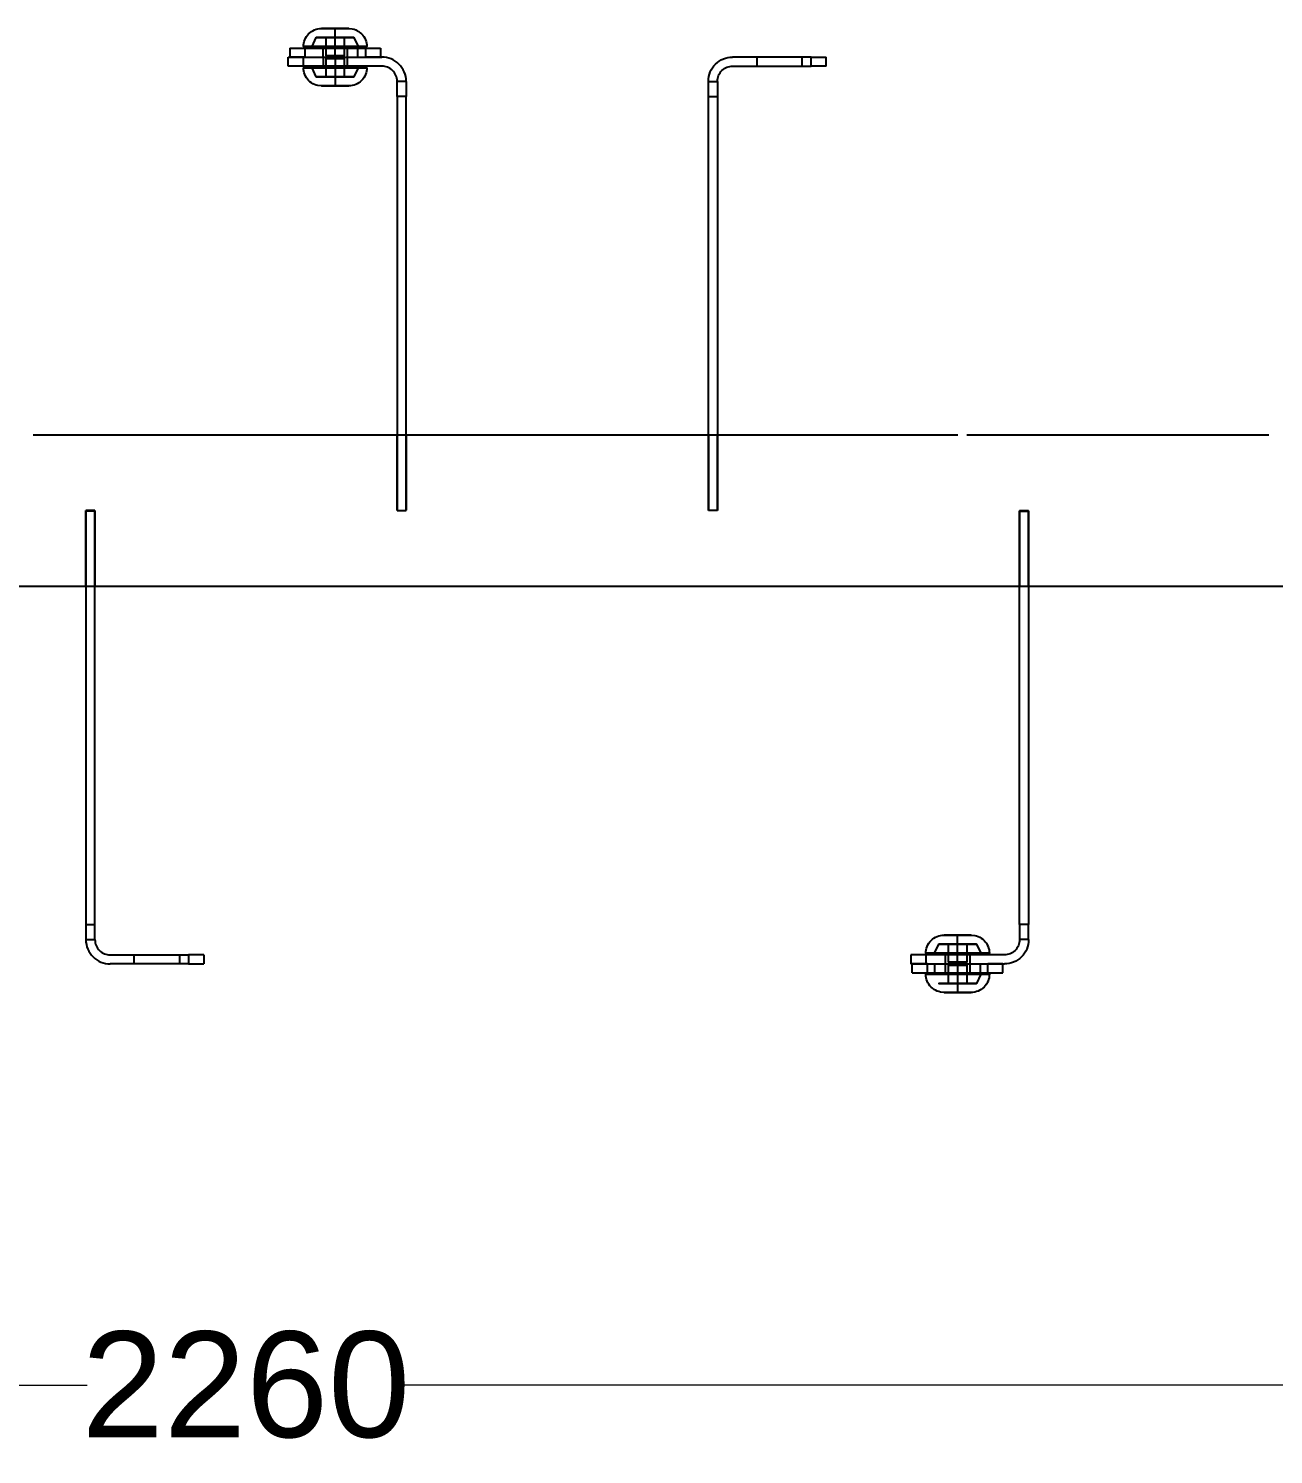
# Model space of a CAD drawing. Header units: millimetres. Extents: x 10366 to 13995, y 24552 to 29685.
# Drawn here: x 12053.7 to 12465.7, y 28548.8 to 29020.5 of the extents above; entities that cross this region are included whole.
import ezdxf

# ---------------------------------------------------------------- set-up
doc = ezdxf.new("R2010")
doc.units = ezdxf.units.MM
doc.header["$LTSCALE"] = 3
for name, color, linetype in [('Default', 7, 'Continuous'), ('Hidden_lines', 7, 'Continuous'), ('Red', 1, 'Continuous')]:
    doc.layers.add(name, color=color, linetype=linetype)
doc.styles.get("Standard").update_dxf_attribs({"font": 'arial.ttf'})
doc.dimstyles.new('MATEUSZ', dxfattribs={"dimtxt": 35, "dimasz": 16, "dimexe": 0.18, "dimexo": 0.0625, "dimgap": 0.09, "dimtad": 0, "dimdec": 0, "dimdsep": 46, "dimtxsty": 'Standard', "dimblk": 'DOT', "dimcen": 0.09, "dimse1": 1, "dimse2": 1, "dimadec": 0, "dimazin": 0, "dimtfac": 1, "dimtdec": 0, "dimtofl": 0, "dimtmove": 0, "dimatfit": 3, "dimfxl": 1, "dimtolj": 1, "dimtzin": 0, "dimlwd": 9, "dimlwe": 9, "dimarcsym": 0})

# ---------------------------------------------------------------- blocks, each defined once
blk = doc.blocks.new('_Dot')
at = {"color": 0, "linetype": 'ByBlock', "lineweight": -2}
blk.add_line((-0.5, 0), (-1, 0), dxfattribs=at)
at = {"color": 0, "linetype": 'ByBlock', "const_width": 0.5}
blk.add_lwpolyline([(-0.25, 0, 1), (0.25, 0, 1)], format="xyb", close=True, dxfattribs=at)
blk = doc.blocks.new('*D19')
at = {"color": 0, "lineweight": 9, "transparency": 16777216}
for p, q in [((11011.69, 28571.75), (12073.1, 28571.75)), ((13239.69, 28571.75), (12178.28, 28571.75))]:
    blk.add_line(p, q, dxfattribs=at)
at = {"layer": 'Defpoints', "color": 0, "transparency": 16777216}
for p in [(10995.69, 28861.08), (13255.69, 28861.08), (13255.69, 28571.75)]:
    blk.add_point(p, dxfattribs=at)
at = {"color": 0, "lineweight": 9, "transparency": 16777216, "xscale": 16, "yscale": 16, "zscale": 16, "rotation": 180}
blk.add_blockref('_Dot', (10995.69, 28571.75), dxfattribs=at)
at = {"color": 0, "lineweight": 9, "transparency": 16777216, "xscale": 16, "yscale": 16, "zscale": 16}
blk.add_blockref('_Dot', (13255.69, 28571.75), dxfattribs=at)
at = {"color": 0, "transparency": 16777216, "insert": (12125.69, 28571.75), "char_height": 35, "attachment_point": 5}
blk.add_mtext('\\A1;2260', dxfattribs=at)

msp = doc.modelspace()

# ---------------------------------------------------------------- linework, layer by layer
at = {"layer": 'Default', "color": 0}
for p, q in [((12140.18, 29014.08), (12140.18, 29011.08)), ((12145.18, 29014.08), (12145.18, 29011.08)), ((12145.18, 29014.08), (12165.18, 29014.08)), ((12165.18, 29014.08), (12165.18, 29011.08)), ((12170.18, 29014.08), (12170.18, 29011.08)), ((12139.69, 29008.08), (12139.69, 29011.08)), ((12144.69, 29011.08), (12170.67, 29011.08)), ((12144.69, 29008.08), (12144.69, 29011.08)), ((12145.18, 29011.08), (12165.18, 29011.08)), ((12312.69, 29011.08), (12286.71, 29011.08)), ((12312.69, 29008.08), (12312.69, 29011.08)), ((12317.69, 29008.08), (12317.69, 29011.08)), ((12170.67, 29008.08), (12144.69, 29008.08)), ((12286.71, 29008.08), (12312.69, 29008.08)), ((12178.69, 29003.06), (12175.69, 29003.06)), ((12278.69, 29003.06), (12281.69, 29003.06)), ((12178.69, 28998.06), (12175.69, 28998.06)), ((12175.69, 28998.06), (12175.69, 28861.23)), ((12178.69, 28861.23), (12178.69, 28998.06)), ((12278.69, 28998.06), (12281.69, 28998.06)), ((12278.69, 28861.23), (12278.69, 28998.06)), ((12281.69, 28998.06), (12281.69, 28861.23)), ((12055.21, 28886.08), (12361.21, 28886.08)), ((12364.21, 28886.08), (12464.21, 28886.08)), ((12075.69, 28861.08), (12072.69, 28861.08)), ((12072.69, 28860.88), (12072.69, 28724.1)), ((12075.69, 28860.88), (12072.69, 28860.88)), ((12075.69, 28860.88), (12072.69, 28860.88)), ((12075.69, 28724.1), (12075.69, 28860.88)), ((12175.69, 28861.23), (12175.69, 28861.08)), ((12175.69, 28861.08), (12178.69, 28861.08)), ((12178.69, 28861.08), (12178.69, 28861.23)), ((12278.69, 28861.08), (12278.69, 28861.23)), ((12281.69, 28861.08), (12278.69, 28861.08)), ((12281.69, 28861.23), (12281.69, 28861.08)), ((12381.69, 28861.08), (12384.69, 28861.08)), ((12381.69, 28724.1), (12381.69, 28860.88)), ((12381.69, 28860.88), (12384.69, 28860.88)), ((12383.6, 28860.88), (12384.69, 28860.88)), ((12384.69, 28860.88), (12384.69, 28724.1)), ((11972.69, 28836.08), (12072.69, 28836.08)), ((12075.69, 28836.08), (12381.69, 28836.08)), ((12384.69, 28836.08), (12484.69, 28836.08)), ((12072.69, 28724.1), (12075.69, 28724.1)), ((12384.69, 28724.1), (12381.69, 28724.1)), ((12072.69, 28719.1), (12075.69, 28719.1)), ((12384.69, 28719.1), (12381.69, 28719.1)), ((12080.71, 28714.08), (12106.69, 28714.08)), ((12106.69, 28714.08), (12106.69, 28711.08)), ((12111.69, 28714.08), (12111.69, 28711.08)), ((12345.69, 28714.08), (12345.69, 28711.08)), ((12376.67, 28714.08), (12350.69, 28714.08)), ((12350.69, 28714.08), (12350.69, 28711.08)), ((12106.69, 28711.08), (12080.71, 28711.08)), ((12346.18, 28708.08), (12346.18, 28711.08)), ((12350.69, 28711.08), (12376.67, 28711.08)), ((12351.18, 28711.08), (12371.18, 28711.08)), ((12351.18, 28708.08), (12351.18, 28711.08)), ((12351.18, 28708.08), (12371.18, 28708.08)), ((12371.18, 28708.08), (12371.18, 28711.08)), ((12376.18, 28708.08), (12376.18, 28711.08))]:
    msp.add_line(p, q, dxfattribs=at)
for points in [[(12140.18, 29014.08, 0), (12140.18, 29014.08, 0), (12140.18, 29014.08, 0), (12140.18, 29014.08, 0), (12140.18, 29014.08, 0), (12140.18, 29014.08, 0), (12140.18, 29014.08, 0), (12140.18, 29014.08, 0), (12140.18, 29014.08, 0), (12140.18, 29014.08, 0), (12140.18, 29014.08, 0), (12140.19, 29014.08, 0), (12140.19, 29014.08, 0), (12140.19, 29014.08, 0), (12140.22, 29014.08, 0), (12140.33, 29014.08, 0), (12140.8, 29014.08, 0), (12145.18, 29014.08, 0)], [(12152.2, 29014.08, 0), (12151.23, 29014.08, 0), (12151.18, 29014.08, 0), (12151.18, 29014.08, 0), (12151.18, 29014.08, 0), (12151.18, 29014.08, 0), (12151.18, 29014.08, 0), (12151.18, 29014.08, 0), (12151.18, 29014.08, 0), (12151.18, 29014.08, 0), (12151.18, 29014.08, 0), (12151.18, 29014.08, 0), (12151.18, 29014.08, 0), (12151.18, 29014.08, 0), (12151.18, 29014.08, 0), (12151.18, 29014.08, 0), (12151.18, 29014.08, 0), (12151.18, 29014.08, 0), (12151.18, 29014.08, 0), (12151.19, 29014.08, 0), (12151.19, 29014.08, 0), (12151.2, 29014.08, 0), (12151.25, 29014.08, 0), (12151.44, 29014.08, 0), (12152.26, 29014.08, 0), (12155.18, 29014.08, 0)], [(12155.18, 29014.08, 0), (12158.95, 29014.08, 0), (12159.18, 29014.08, 0), (12159.18, 29014.08, 0), (12159.18, 29014.08, 0), (12159.18, 29014.08, 0), (12159.18, 29014.08, 0), (12159.18, 29014.08, 0), (12159.18, 29014.08, 0), (12159.18, 29014.08, 0), (12159.18, 29014.08, 0), (12159.18, 29014.08, 0), (12159.18, 29014.08, 0), (12159.18, 29014.08, 0), (12159.18, 29014.08, 0), (12159.18, 29014.08, 0), (12159.18, 29014.08, 0), (12159.18, 29014.08, 0), (12159.18, 29014.08, 0), (12159.18, 29014.08, 0), (12159.17, 29014.08, 0), (12159.12, 29014.08, 0), (12158.9, 29014.08, 0), (12157.82, 29014.08, 0)], [(12165.18, 29014.08, 0), (12170.18, 29014.08, 0)], [(12139.69, 29011.08, 0), (12139.69, 29011.08, 0), (12139.69, 29011.08, 0), (12139.69, 29011.08, 0), (12139.69, 29011.08, 0), (12139.69, 29011.08, 0), (12139.69, 29011.08, 0), (12139.69, 29011.08, 0), (12139.69, 29011.08, 0), (12139.69, 29011.08, 0), (12139.69, 29011.08, 0), (12139.7, 29011.08, 0), (12139.7, 29011.08, 0), (12139.7, 29011.08, 0), (12139.73, 29011.08, 0), (12139.84, 29011.08, 0), (12140.31, 29011.08, 0), (12144.69, 29011.08, 0)], [(12145.18, 29011.08, 0), (12140.18, 29011.08, 0)], [(12170.18, 29011.08, 0), (12170.18, 29011.08, 0), (12170.18, 29011.08, 0), (12170.18, 29011.08, 0), (12170.18, 29011.08, 0), (12170.18, 29011.08, 0), (12170.18, 29011.08, 0), (12170.18, 29011.08, 0), (12170.18, 29011.08, 0), (12170.18, 29011.08, 0), (12170.18, 29011.08, 0), (12170.18, 29011.08, 0), (12170.18, 29011.08, 0), (12170.18, 29011.08, 0), (12170.15, 29011.08, 0), (12170.04, 29011.08, 0), (12169.57, 29011.08, 0), (12165.18, 29011.08, 0)], [(12178.69, 29003.06, 0), (12178.65, 29003.86, 0), (12178.54, 29004.65, 0), (12178.34, 29005.43, 0), (12178.07, 29006.17, 0), (12177.72, 29006.89, 0), (12177.31, 29007.56, 0), (12176.84, 29008.2, 0), (12176.3, 29008.78, 0), (12175.72, 29009.3, 0), (12175.09, 29009.76, 0), (12174.41, 29010.16, 0), (12173.7, 29010.49, 0), (12172.97, 29010.75, 0), (12172.22, 29010.93, 0), (12171.45, 29011.05, 0), (12170.67, 29011.08, 0)], [(12278.69, 29003.06, 0), (12278.73, 29003.86, 0), (12278.85, 29004.65, 0), (12279.05, 29005.43, 0), (12279.32, 29006.17, 0), (12279.67, 29006.89, 0), (12280.08, 29007.56, 0), (12280.55, 29008.2, 0), (12281.09, 29008.78, 0), (12281.67, 29009.3, 0), (12282.3, 29009.76, 0), (12282.98, 29010.16, 0), (12283.68, 29010.49, 0), (12284.42, 29010.75, 0), (12285.17, 29010.93, 0), (12285.94, 29011.05, 0), (12286.71, 29011.08, 0)], [(12312.69, 29011.08, 0), (12317.69, 29011.08, 0)], [(12144.69, 29008.08, 0), (12139.69, 29008.08, 0)], [(12175.69, 29003.06, 0), (12175.67, 29003.57, 0), (12175.59, 29004.07, 0), (12175.47, 29004.56, 0), (12175.29, 29005.03, 0), (12175.08, 29005.47, 0), (12174.82, 29005.9, 0), (12174.52, 29006.29, 0), (12174.18, 29006.65, 0), (12173.82, 29006.98, 0), (12173.42, 29007.27, 0), (12173, 29007.51, 0), (12172.56, 29007.72, 0), (12172.1, 29007.88, 0), (12171.63, 29007.99, 0), (12171.16, 29008.06, 0), (12170.67, 29008.08, 0)], [(12281.69, 29003.06, 0), (12281.72, 29003.57, 0), (12281.8, 29004.07, 0), (12281.92, 29004.56, 0), (12282.09, 29005.03, 0), (12282.31, 29005.47, 0), (12282.57, 29005.9, 0), (12282.87, 29006.29, 0), (12283.21, 29006.65, 0), (12283.57, 29006.98, 0), (12283.97, 29007.27, 0), (12284.39, 29007.51, 0), (12284.83, 29007.72, 0), (12285.29, 29007.88, 0), (12285.76, 29007.99, 0), (12286.23, 29008.06, 0), (12286.71, 29008.08, 0)], [(12317.69, 29008.08, 0), (12317.69, 29008.08, 0), (12317.69, 29008.08, 0), (12317.69, 29008.08, 0), (12317.69, 29008.08, 0), (12317.69, 29008.08, 0), (12317.69, 29008.08, 0), (12317.69, 29008.08, 0), (12317.69, 29008.08, 0), (12317.69, 29008.08, 0), (12317.69, 29008.08, 0), (12317.69, 29008.08, 0), (12317.69, 29008.08, 0), (12317.69, 29008.08, 0), (12317.66, 29008.08, 0), (12317.55, 29008.08, 0), (12317.08, 29008.08, 0), (12312.69, 29008.08, 0)], [(12175.69, 28998.06, 0), (12175.69, 29003.06, 0)], [(12178.69, 29003.06, 0), (12178.69, 29003.06, 0), (12178.69, 29003.06, 0), (12178.69, 29003.06, 0), (12178.69, 29003.06, 0), (12178.69, 29003.06, 0), (12178.69, 29003.06, 0), (12178.69, 29003.06, 0), (12178.69, 29003.06, 0), (12178.69, 29003.06, 0), (12178.69, 29003.06, 0), (12178.69, 29003.06, 0), (12178.69, 29003.06, 0), (12178.69, 29003.05, 0), (12178.69, 29003.03, 0), (12178.69, 29002.92, 0), (12178.69, 29002.45, 0), (12178.69, 28998.06, 0)], [(12278.69, 28998.06, 0), (12278.69, 29003.06, 0)], [(12281.69, 29003.06, 0), (12281.69, 29003.06, 0), (12281.69, 29003.06, 0), (12281.69, 29003.06, 0), (12281.69, 29003.06, 0), (12281.69, 29003.06, 0), (12281.69, 29003.06, 0), (12281.69, 29003.06, 0), (12281.69, 29003.06, 0), (12281.69, 29003.06, 0), (12281.69, 29003.06, 0), (12281.69, 29003.06, 0), (12281.69, 29003.06, 0), (12281.69, 29003.05, 0), (12281.69, 29003.03, 0), (12281.69, 29002.92, 0), (12281.69, 29002.45, 0), (12281.69, 28998.06, 0)], [(12175.69, 28886.08, 0), (12175.69, 28886.08, 0), (12175.69, 28886.08, 0), (12175.69, 28886.08, 0), (12175.69, 28886.08, 0), (12175.69, 28886.08, 0), (12175.69, 28886.08, 0), (12175.69, 28886.08, 0), (12175.69, 28886.08, 0), (12175.69, 28886.08, 0), (12175.69, 28886.08, 0), (12175.69, 28886.07, 0), (12175.69, 28886.03, 0), (12175.69, 28885.64, 0), (12175.69, 28883.67, 0), (12175.69, 28861.23, 0)], [(12178.69, 28886.08, 0), (12178.69, 28886.08, 0), (12178.69, 28886.08, 0), (12178.69, 28886.08, 0), (12178.69, 28886.08, 0), (12178.69, 28886.08, 0), (12178.69, 28886.08, 0), (12178.69, 28886.08, 0), (12178.69, 28886.08, 0), (12178.69, 28886.08, 0), (12178.69, 28886.08, 0), (12178.69, 28886.07, 0), (12178.69, 28886.03, 0), (12178.69, 28885.64, 0), (12178.69, 28883.67, 0), (12178.69, 28861.23, 0)], [(12278.69, 28886.08, 0), (12278.69, 28886.08, 0), (12278.69, 28886.08, 0), (12278.69, 28886.08, 0), (12278.69, 28886.08, 0), (12278.69, 28886.08, 0), (12278.69, 28886.08, 0), (12278.69, 28886.08, 0), (12278.69, 28886.08, 0), (12278.69, 28886.08, 0), (12278.69, 28886.08, 0), (12278.69, 28886.07, 0), (12278.69, 28886.03, 0), (12278.69, 28885.64, 0), (12278.69, 28883.67, 0), (12278.69, 28861.23, 0)], [(12281.69, 28886.08, 0), (12281.69, 28886.08, 0), (12281.69, 28886.08, 0), (12281.69, 28886.08, 0), (12281.69, 28886.08, 0), (12281.69, 28886.08, 0), (12281.69, 28886.08, 0), (12281.69, 28886.08, 0), (12281.69, 28886.08, 0), (12281.69, 28886.08, 0), (12281.69, 28886.08, 0), (12281.69, 28886.07, 0), (12281.69, 28886.03, 0), (12281.69, 28885.64, 0), (12281.69, 28883.67, 0), (12281.69, 28861.23, 0)], [(12072.69, 28860.88, 0), (12072.69, 28836.08, 0)], [(12075.69, 28836.08, 0), (12075.69, 28836.08, 0), (12075.69, 28836.08, 0), (12075.69, 28836.08, 0), (12075.69, 28836.08, 0), (12075.69, 28836.08, 0), (12075.69, 28836.08, 0), (12075.69, 28836.08, 0), (12075.69, 28836.08, 0), (12075.69, 28836.08, 0), (12075.69, 28836.09, 0), (12075.69, 28836.1, 0), (12075.69, 28836.13, 0), (12075.69, 28836.53, 0), (12075.69, 28838.49, 0), (12075.69, 28860.88, 0)], [(12381.69, 28836.08, 0), (12381.69, 28836.08, 0), (12381.69, 28836.08, 0), (12381.69, 28836.08, 0), (12381.69, 28836.08, 0), (12381.69, 28836.08, 0), (12381.69, 28836.08, 0), (12381.69, 28836.08, 0), (12381.69, 28836.08, 0), (12381.69, 28836.08, 0), (12381.69, 28836.09, 0), (12381.69, 28836.1, 0), (12381.69, 28836.13, 0), (12381.69, 28836.53, 0), (12381.69, 28838.49, 0), (12381.69, 28860.88, 0)], [(12384.69, 28860.88, 0), (12384.69, 28836.08, 0)], [(12072.69, 28724.1, 0), (12072.69, 28719.1, 0)], [(12075.69, 28719.1, 0), (12075.69, 28719.1, 0), (12075.69, 28719.1, 0), (12075.69, 28719.1, 0), (12075.69, 28719.1, 0), (12075.69, 28719.1, 0), (12075.69, 28719.1, 0), (12075.69, 28719.1, 0), (12075.69, 28719.1, 0), (12075.69, 28719.1, 0), (12075.69, 28719.1, 0), (12075.69, 28719.1, 0), (12075.69, 28719.11, 0), (12075.69, 28719.11, 0), (12075.69, 28719.14, 0), (12075.69, 28719.25, 0), (12075.69, 28719.72, 0), (12075.69, 28724.1, 0)], [(12381.69, 28724.1, 0), (12381.69, 28719.1, 0)], [(12384.69, 28719.1, 0), (12384.69, 28719.1, 0), (12384.69, 28719.1, 0), (12384.69, 28719.1, 0), (12384.69, 28719.1, 0), (12384.69, 28719.1, 0), (12384.69, 28719.1, 0), (12384.69, 28719.1, 0), (12384.69, 28719.1, 0), (12384.69, 28719.1, 0), (12384.69, 28719.1, 0), (12384.69, 28719.1, 0), (12384.69, 28719.11, 0), (12384.69, 28719.11, 0), (12384.69, 28719.14, 0), (12384.69, 28719.25, 0), (12384.69, 28719.72, 0), (12384.69, 28724.1, 0)], [(12072.69, 28719.1, 0), (12072.73, 28718.3, 0), (12072.85, 28717.51, 0), (12073.05, 28716.74, 0), (12073.32, 28715.99, 0), (12073.67, 28715.28, 0), (12074.08, 28714.6, 0), (12074.55, 28713.97, 0), (12075.09, 28713.39, 0), (12075.67, 28712.87, 0), (12076.3, 28712.41, 0), (12076.98, 28712.01, 0), (12077.68, 28711.68, 0), (12078.42, 28711.42, 0), (12079.17, 28711.23, 0), (12079.94, 28711.12, 0), (12080.71, 28711.08, 0)], [(12075.69, 28719.1, 0), (12075.72, 28718.6, 0), (12075.8, 28718.1, 0), (12075.92, 28717.61, 0), (12076.09, 28717.14, 0), (12076.31, 28716.69, 0), (12076.57, 28716.27, 0), (12076.87, 28715.88, 0), (12077.21, 28715.51, 0), (12077.57, 28715.19, 0), (12077.97, 28714.9, 0), (12078.39, 28714.65, 0), (12078.83, 28714.45, 0), (12079.29, 28714.29, 0), (12079.76, 28714.18, 0), (12080.23, 28714.11, 0), (12080.71, 28714.08, 0)], [(12384.69, 28719.1, 0), (12384.65, 28718.3, 0), (12384.54, 28717.51, 0), (12384.34, 28716.74, 0), (12384.07, 28715.99, 0), (12383.72, 28715.28, 0), (12383.31, 28714.6, 0), (12382.84, 28713.97, 0), (12382.3, 28713.39, 0), (12381.72, 28712.87, 0), (12381.09, 28712.41, 0), (12380.41, 28712.01, 0), (12379.7, 28711.68, 0), (12378.97, 28711.42, 0), (12378.22, 28711.23, 0), (12377.45, 28711.12, 0), (12376.67, 28711.08, 0)], [(12381.69, 28719.1, 0), (12381.67, 28718.6, 0), (12381.59, 28718.1, 0), (12381.47, 28717.61, 0), (12381.29, 28717.14, 0), (12381.08, 28716.69, 0), (12380.82, 28716.27, 0), (12380.52, 28715.88, 0), (12380.18, 28715.51, 0), (12379.82, 28715.19, 0), (12379.42, 28714.9, 0), (12379, 28714.65, 0), (12378.56, 28714.45, 0), (12378.1, 28714.29, 0), (12377.63, 28714.18, 0), (12377.16, 28714.11, 0), (12376.67, 28714.08, 0)], [(12111.69, 28714.08, 0), (12111.69, 28714.08, 0), (12111.69, 28714.08, 0), (12111.69, 28714.08, 0), (12111.69, 28714.08, 0), (12111.69, 28714.08, 0), (12111.69, 28714.08, 0), (12111.69, 28714.08, 0), (12111.69, 28714.08, 0), (12111.69, 28714.08, 0), (12111.69, 28714.08, 0), (12111.69, 28714.08, 0), (12111.69, 28714.08, 0), (12111.69, 28714.08, 0), (12111.66, 28714.08, 0), (12111.55, 28714.08, 0), (12111.08, 28714.08, 0), (12106.69, 28714.08, 0)], [(12350.69, 28714.08, 0), (12345.69, 28714.08, 0)], [(12106.69, 28711.08, 0), (12111.69, 28711.08, 0)], [(12345.69, 28711.08, 0), (12345.69, 28711.08, 0), (12345.69, 28711.08, 0), (12345.69, 28711.08, 0), (12345.69, 28711.08, 0), (12345.69, 28711.08, 0), (12345.69, 28711.08, 0), (12345.69, 28711.08, 0), (12345.69, 28711.08, 0), (12345.69, 28711.08, 0), (12345.69, 28711.08, 0), (12345.7, 28711.08, 0), (12345.7, 28711.08, 0), (12345.7, 28711.08, 0), (12345.73, 28711.08, 0), (12345.84, 28711.08, 0), (12346.31, 28711.08, 0), (12350.69, 28711.08, 0)], [(12351.18, 28711.08, 0), (12346.18, 28711.08, 0)], [(12346.18, 28708.08, 0), (12346.18, 28708.08, 0), (12346.18, 28708.08, 0), (12346.18, 28708.08, 0), (12346.18, 28708.08, 0), (12346.18, 28708.08, 0), (12346.18, 28708.08, 0), (12346.18, 28708.08, 0), (12346.18, 28708.08, 0), (12346.18, 28708.08, 0), (12346.18, 28708.08, 0), (12346.19, 28708.08, 0), (12346.19, 28708.08, 0), (12346.19, 28708.08, 0), (12346.22, 28708.08, 0), (12346.33, 28708.08, 0), (12346.8, 28708.08, 0), (12351.18, 28708.08, 0)], [(12376.18, 28711.08, 0), (12376.18, 28711.08, 0), (12376.18, 28711.08, 0), (12376.18, 28711.08, 0), (12376.18, 28711.08, 0), (12376.18, 28711.08, 0), (12376.18, 28711.08, 0), (12376.18, 28711.08, 0), (12376.18, 28711.08, 0), (12376.18, 28711.08, 0), (12376.18, 28711.08, 0), (12376.18, 28711.08, 0), (12376.18, 28711.08, 0), (12376.18, 28711.08, 0), (12376.15, 28711.08, 0), (12376.04, 28711.08, 0), (12375.57, 28711.08, 0), (12371.18, 28711.08, 0)], [(12371.18, 28708.08, 0), (12376.18, 28708.08, 0)]]:
    msp.add_polyline3d(points, dxfattribs=at)
at = {"layer": 'Hidden_lines', "color": 0}
for p, q in [((12147.55, 29014.54), (12148.95, 29017.54)), ((12151.18, 29011.08), (12151.18, 29014.08)), ((12152.18, 29014.54), (12152.18, 29017.54)), ((12152.18, 29011.54), (12152.18, 29014.08)), ((12155.18, 29014.54), (12155.18, 29017.54)), ((12155.18, 29011.54), (12155.18, 29014.08)), ((12158.18, 29017.54), (12158.18, 29014.08)), ((12158.18, 29014.08), (12158.18, 29011.54)), ((12159.18, 29014.08), (12159.18, 29011.08)), ((12161.42, 29017.54), (12162.82, 29014.54)), ((12162.68, 29011.08), (12162.68, 29014.08)), ((12151.18, 29011.08), (12151.18, 29008.08)), ((12152.18, 29008.08), (12152.18, 29010.57)), ((12155.18, 29010.57), (12155.18, 29008.08)), ((12158.18, 29010.57), (12158.18, 29008.08)), ((12159.18, 29011.08), (12159.18, 29008.08)), ((12294.7, 29011.08), (12294.7, 29008.08)), ((12309.7, 29008.08), (12309.7, 29011.08)), ((12148.95, 29004.57), (12147.55, 29007.57)), ((12152.18, 29004.57), (12152.18, 29007.57)), ((12155.18, 29007.57), (12155.18, 29004.57)), ((12158.18, 29007.57), (12158.18, 29004.57)), ((12162.82, 29007.57), (12161.42, 29004.57)), ((12381.69, 28860.88), (12382.97, 28860.88)), ((12072.69, 28836.08), (12075.69, 28836.08)), ((12072.69, 28836.08), (12075.69, 28836.08)), ((12381.69, 28836.08), (12384.69, 28836.08)), ((12381.69, 28836.08), (12384.69, 28836.08)), ((12353.55, 28714.6), (12354.95, 28717.6)), ((12358.18, 28714.6), (12358.18, 28717.6)), ((12361.18, 28714.6), (12361.18, 28717.6)), ((12364.18, 28717.6), (12364.18, 28714.08)), ((12367.42, 28717.6), (12368.82, 28714.6)), ((12088.7, 28711.08), (12088.7, 28714.08)), ((12103.7, 28714.08), (12103.7, 28711.08)), ((12357.18, 28711.08), (12357.18, 28714.08)), ((12358.18, 28711.6), (12358.18, 28714.08)), ((12361.18, 28711.6), (12361.18, 28714.08)), ((12364.18, 28714.08), (12364.18, 28711.6)), ((12365.18, 28714.08), (12365.18, 28711.08)), ((12353.68, 28708.08), (12353.68, 28711.08)), ((12357.18, 28708.08), (12357.18, 28711.08)), ((12358.18, 28708.08), (12358.18, 28710.63)), ((12358.18, 28704.63), (12358.18, 28708.08)), ((12361.18, 28710.63), (12361.18, 28708.08)), ((12361.18, 28707.63), (12361.18, 28704.63)), ((12364.18, 28710.63), (12364.18, 28708.08)), ((12364.18, 28707.63), (12364.18, 28704.63)), ((12365.18, 28711.08), (12365.18, 28708.08)), ((12368.82, 28707.63), (12367.42, 28704.63)), ((12368.68, 28711.08), (12368.68, 28708.08))]:
    msp.add_line(p, q, dxfattribs=at)
for points in [[(12155.18, 29017.54, 0), (12148.95, 29017.54, 0)], [(12155.18, 29017.54, 0), (12161.42, 29017.54, 0)], [(12155.18, 29011.54, 0), (12153.06, 29011.54, 0), (12152.4, 29011.54, 0), (12152.23, 29011.54, 0), (12152.2, 29011.54, 0), (12152.19, 29011.54, 0), (12152.19, 29011.54, 0), (12152.18, 29011.54, 0), (12152.18, 29011.54, 0), (12152.18, 29011.54, 0), (12152.18, 29011.54, 0), (12152.18, 29011.54, 0), (12152.18, 29011.54, 0), (12152.18, 29011.54, 0), (12152.18, 29011.54, 0), (12152.18, 29011.54, 0), (12152.18, 29011.54, 0), (12152.18, 29011.54, 0), (12152.18, 29011.54, 0), (12152.18, 29011.54, 0), (12152.18, 29011.54, 0), (12152.18, 29011.54, 0), (12152.18, 29011.54, 0), (12152.18, 29011.54, 0), (12152.18, 29011.54, 0), (12152.18, 29011.54, 0), (12152.19, 29011.54, 0), (12152.19, 29011.54, 0), (12152.19, 29011.54, 0), (12152.21, 29011.54, 0), (12152.27, 29011.54, 0), (12152.55, 29011.54, 0)], [(12155.18, 29010.57, 0), (12153.06, 29010.57, 0), (12152.4, 29010.57, 0), (12152.23, 29010.57, 0), (12152.2, 29010.57, 0), (12152.19, 29010.57, 0), (12152.19, 29010.57, 0), (12152.18, 29010.57, 0), (12152.18, 29010.57, 0), (12152.18, 29010.57, 0), (12152.18, 29010.57, 0), (12152.18, 29010.57, 0), (12152.18, 29010.57, 0), (12152.18, 29010.57, 0), (12152.18, 29010.57, 0), (12152.18, 29010.57, 0), (12152.18, 29010.57, 0), (12152.18, 29010.57, 0), (12152.18, 29010.57, 0), (12152.18, 29010.57, 0), (12152.18, 29010.57, 0), (12152.18, 29010.57, 0), (12152.18, 29010.57, 0), (12152.18, 29010.57, 0), (12152.18, 29010.57, 0), (12152.18, 29010.57, 0), (12152.19, 29010.57, 0), (12152.19, 29010.57, 0), (12152.19, 29010.57, 0), (12152.21, 29010.57, 0), (12152.27, 29010.57, 0), (12152.55, 29010.57, 0)], [(12155.18, 29011.54, 0), (12157.31, 29011.54, 0), (12157.97, 29011.54, 0), (12158.13, 29011.54, 0), (12158.17, 29011.54, 0), (12158.18, 29011.54, 0), (12158.18, 29011.54, 0), (12158.18, 29011.54, 0), (12158.18, 29011.54, 0), (12158.18, 29011.54, 0), (12158.18, 29011.54, 0), (12158.18, 29011.54, 0), (12158.18, 29011.54, 0), (12158.18, 29011.54, 0), (12158.18, 29011.54, 0), (12158.18, 29011.54, 0), (12158.18, 29011.54, 0), (12158.18, 29011.54, 0), (12158.18, 29011.54, 0), (12158.18, 29011.54, 0), (12158.18, 29011.54, 0), (12158.18, 29011.54, 0), (12158.18, 29011.54, 0), (12158.18, 29011.54, 0), (12158.18, 29011.54, 0), (12158.18, 29011.54, 0), (12158.18, 29011.54, 0), (12158.18, 29011.54, 0), (12158.18, 29011.54, 0), (12158.16, 29011.54, 0), (12158.1, 29011.54, 0), (12157.81, 29011.54, 0)], [(12155.18, 29010.57, 0), (12157.31, 29010.57, 0), (12157.97, 29010.57, 0), (12158.13, 29010.57, 0), (12158.17, 29010.57, 0), (12158.18, 29010.57, 0), (12158.18, 29010.57, 0), (12158.18, 29010.57, 0), (12158.18, 29010.57, 0), (12158.18, 29010.57, 0), (12158.18, 29010.57, 0), (12158.18, 29010.57, 0), (12158.18, 29010.57, 0), (12158.18, 29010.57, 0), (12158.18, 29010.57, 0), (12158.18, 29010.57, 0), (12158.18, 29010.57, 0), (12158.18, 29010.57, 0), (12158.18, 29010.57, 0), (12158.18, 29010.57, 0), (12158.18, 29010.57, 0), (12158.18, 29010.57, 0), (12158.18, 29010.57, 0), (12158.18, 29010.57, 0), (12158.18, 29010.57, 0), (12158.18, 29010.57, 0), (12158.18, 29010.57, 0), (12158.18, 29010.57, 0), (12158.18, 29010.57, 0), (12158.16, 29010.57, 0), (12158.1, 29010.57, 0), (12157.81, 29010.57, 0)], [(12155.18, 29004.57, 0), (12148.95, 29004.57, 0)], [(12155.18, 29004.57, 0), (12161.42, 29004.57, 0)], [(12361.18, 28717.6, 0), (12354.95, 28717.6, 0)], [(12361.18, 28717.6, 0), (12367.42, 28717.6, 0)], [(12361.18, 28711.6, 0), (12359.06, 28711.6, 0), (12358.4, 28711.6, 0), (12358.23, 28711.6, 0), (12358.2, 28711.6, 0), (12358.19, 28711.6, 0), (12358.19, 28711.6, 0), (12358.18, 28711.6, 0), (12358.18, 28711.6, 0), (12358.18, 28711.6, 0), (12358.18, 28711.6, 0), (12358.18, 28711.6, 0), (12358.18, 28711.6, 0), (12358.18, 28711.6, 0), (12358.18, 28711.6, 0), (12358.18, 28711.6, 0), (12358.18, 28711.6, 0), (12358.18, 28711.6, 0), (12358.18, 28711.6, 0), (12358.18, 28711.6, 0), (12358.18, 28711.6, 0), (12358.18, 28711.6, 0), (12358.18, 28711.6, 0), (12358.18, 28711.6, 0), (12358.18, 28711.6, 0), (12358.18, 28711.6, 0), (12358.19, 28711.6, 0), (12358.19, 28711.6, 0), (12358.19, 28711.6, 0), (12358.21, 28711.6, 0), (12358.27, 28711.6, 0), (12358.55, 28711.6, 0)], [(12361.18, 28711.6, 0), (12363.31, 28711.6, 0), (12363.97, 28711.6, 0), (12364.13, 28711.6, 0), (12364.17, 28711.6, 0), (12364.18, 28711.6, 0), (12364.18, 28711.6, 0), (12364.18, 28711.6, 0), (12364.18, 28711.6, 0), (12364.18, 28711.6, 0), (12364.18, 28711.6, 0), (12364.18, 28711.6, 0), (12364.18, 28711.6, 0), (12364.18, 28711.6, 0), (12364.18, 28711.6, 0), (12364.18, 28711.6, 0), (12364.18, 28711.6, 0), (12364.18, 28711.6, 0), (12364.18, 28711.6, 0), (12364.18, 28711.6, 0), (12364.18, 28711.6, 0), (12364.18, 28711.6, 0), (12364.18, 28711.6, 0), (12364.18, 28711.6, 0), (12364.18, 28711.6, 0), (12364.18, 28711.6, 0), (12364.18, 28711.6, 0), (12364.18, 28711.6, 0), (12364.18, 28711.6, 0), (12364.16, 28711.6, 0), (12364.1, 28711.6, 0), (12363.81, 28711.6, 0)], [(12361.18, 28710.63, 0), (12359.06, 28710.63, 0), (12358.4, 28710.63, 0), (12358.23, 28710.63, 0), (12358.2, 28710.63, 0), (12358.19, 28710.63, 0), (12358.19, 28710.63, 0), (12358.18, 28710.63, 0), (12358.18, 28710.63, 0), (12358.18, 28710.63, 0), (12358.18, 28710.63, 0), (12358.18, 28710.63, 0), (12358.18, 28710.63, 0), (12358.18, 28710.63, 0), (12358.18, 28710.63, 0), (12358.18, 28710.63, 0), (12358.18, 28710.63, 0), (12358.18, 28710.63, 0), (12358.18, 28710.63, 0), (12358.18, 28710.63, 0), (12358.18, 28710.63, 0), (12358.18, 28710.63, 0), (12358.18, 28710.63, 0), (12358.18, 28710.63, 0), (12358.18, 28710.63, 0), (12358.18, 28710.63, 0), (12358.19, 28710.63, 0), (12358.19, 28710.63, 0), (12358.19, 28710.63, 0), (12358.21, 28710.63, 0), (12358.27, 28710.63, 0), (12358.55, 28710.63, 0)], [(12361.18, 28710.63, 0), (12363.31, 28710.63, 0), (12363.97, 28710.63, 0), (12364.13, 28710.63, 0), (12364.17, 28710.63, 0), (12364.18, 28710.63, 0), (12364.18, 28710.63, 0), (12364.18, 28710.63, 0), (12364.18, 28710.63, 0), (12364.18, 28710.63, 0), (12364.18, 28710.63, 0), (12364.18, 28710.63, 0), (12364.18, 28710.63, 0), (12364.18, 28710.63, 0), (12364.18, 28710.63, 0), (12364.18, 28710.63, 0), (12364.18, 28710.63, 0), (12364.18, 28710.63, 0), (12364.18, 28710.63, 0), (12364.18, 28710.63, 0), (12364.18, 28710.63, 0), (12364.18, 28710.63, 0), (12364.18, 28710.63, 0), (12364.18, 28710.63, 0), (12364.18, 28710.63, 0), (12364.18, 28710.63, 0), (12364.18, 28710.63, 0), (12364.18, 28710.63, 0), (12364.18, 28710.63, 0), (12364.16, 28710.63, 0), (12364.1, 28710.63, 0), (12363.81, 28710.63, 0)], [(12361.18, 28704.63, 0), (12354.95, 28704.63, 0)], [(12361.18, 28704.63, 0), (12367.42, 28704.63, 0)]]:
    msp.add_polyline3d(points, close=True, dxfattribs=at)
for points in [[(12155.18, 29014.54, 0), (12152.2, 29014.54, 0)], [(12157.82, 29014.08, 0), (12152.2, 29014.08, 0)], [(12157.82, 29014.54, 0), (12155.18, 29014.54, 0)], [(12155.18, 29007.57, 0), (12152.2, 29007.57, 0)], [(12157.82, 29007.57, 0), (12155.18, 29007.57, 0)], [(12175.69, 28861.08, 0), (12175.69, 28886.08, 0)], [(12178.69, 28861.08, 0), (12178.69, 28886.08, 0)], [(12278.69, 28861.08, 0), (12278.69, 28886.08, 0)], [(12281.69, 28861.08, 0), (12281.69, 28886.08, 0)], [(12072.69, 28836.08, 0), (12072.69, 28836.08, 0), (12072.69, 28836.08, 0), (12072.69, 28836.08, 0), (12072.69, 28836.08, 0), (12072.69, 28836.08, 0), (12072.69, 28836.08, 0), (12072.69, 28836.08, 0), (12072.69, 28836.08, 0), (12072.69, 28836.08, 0), (12072.69, 28836.09, 0), (12072.69, 28836.1, 0), (12072.69, 28836.13, 0), (12072.69, 28836.53, 0), (12072.69, 28838.52, 0), (12072.69, 28861.08, 0)], [(12075.69, 28861.08, 0), (12075.69, 28836.08, 0)], [(12381.69, 28861.08, 0), (12381.69, 28836.08, 0)], [(12384.69, 28836.08, 0), (12384.69, 28836.08, 0), (12384.69, 28836.08, 0), (12384.69, 28836.08, 0), (12384.69, 28836.08, 0), (12384.69, 28836.08, 0), (12384.69, 28836.08, 0), (12384.69, 28836.08, 0), (12384.69, 28836.08, 0), (12384.69, 28836.08, 0), (12384.69, 28836.09, 0), (12384.69, 28836.1, 0), (12384.69, 28836.13, 0), (12384.69, 28836.53, 0), (12384.69, 28838.52, 0), (12384.69, 28861.08, 0)]]:
    msp.add_polyline3d(points, dxfattribs=at)
at = {"layer": 'Red', "color": 0}
for points in [[(12144.68, 29014.54, 0), (12144.71, 29015.12, 0), (12144.8, 29015.69, 0), (12144.94, 29016.25, 0), (12145.13, 29016.8, 0), (12145.38, 29017.33, 0), (12145.67, 29017.84, 0), (12146.02, 29018.31, 0), (12146.42, 29018.76, 0), (12146.86, 29019.16, 0), (12147.35, 29019.52, 0), (12147.85, 29019.82, 0), (12148.38, 29020.07, 0), (12148.93, 29020.27, 0), (12149.51, 29020.42, 0), (12150.09, 29020.51, 0), (12150.68, 29020.54, 0)], [(12155.18, 29014.54, 0), (12155.18, 29020.54, 0)], [(12159.68, 29020.54, 0), (12160.86, 29020.42, 0), (12161.44, 29020.27, 0), (12161.99, 29020.07, 0), (12162.52, 29019.82, 0), (12163.02, 29019.52, 0), (12163.51, 29019.16, 0), (12163.95, 29018.76, 0), (12164.35, 29018.31, 0), (12164.69, 29017.84, 0), (12164.99, 29017.33, 0), (12165.24, 29016.8, 0), (12165.43, 29016.25, 0), (12165.57, 29015.69, 0), (12165.66, 29015.12, 0), (12165.68, 29014.54, 0)], [(12152.2, 29014.54, 0), (12146.21, 29014.54, 0), (12144.87, 29014.54, 0), (12144.69, 29014.54, 0), (12144.68, 29014.54, 0), (12144.68, 29014.54, 0), (12144.68, 29014.54, 0), (12144.68, 29014.54, 0), (12144.68, 29014.54, 0), (12144.68, 29014.54, 0), (12144.68, 29014.54, 0), (12144.68, 29014.54, 0), (12144.68, 29014.54, 0), (12144.68, 29014.54, 0), (12144.68, 29014.54, 0), (12144.68, 29014.54, 0), (12144.68, 29014.54, 0), (12144.68, 29014.54, 0), (12144.69, 29014.54, 0), (12144.69, 29014.54, 0), (12144.7, 29014.54, 0), (12144.74, 29014.54, 0), (12144.93, 29014.54, 0), (12145.73, 29014.54, 0), (12155.18, 29014.54, 0)], [(12155.18, 29014.54, 0), (12165.6, 29014.54, 0), (12165.68, 29014.54, 0), (12165.68, 29014.54, 0), (12165.68, 29014.54, 0), (12165.68, 29014.54, 0), (12165.68, 29014.54, 0), (12165.68, 29014.54, 0), (12165.68, 29014.54, 0), (12165.68, 29014.54, 0), (12165.68, 29014.54, 0), (12165.68, 29014.54, 0), (12165.68, 29014.54, 0), (12165.68, 29014.54, 0), (12165.68, 29014.54, 0), (12165.68, 29014.54, 0), (12165.68, 29014.54, 0), (12165.68, 29014.54, 0), (12165.68, 29014.54, 0), (12165.68, 29014.54, 0), (12165.68, 29014.54, 0), (12165.68, 29014.54, 0), (12165.68, 29014.54, 0), (12165.67, 29014.54, 0), (12165.62, 29014.54, 0), (12165.43, 29014.54, 0), (12164.61, 29014.54, 0), (12157.82, 29014.54, 0)], [(12152.2, 29007.57, 0), (12146.21, 29007.57, 0), (12144.87, 29007.57, 0), (12144.69, 29007.57, 0), (12144.68, 29007.57, 0), (12144.68, 29007.57, 0), (12144.68, 29007.57, 0), (12144.68, 29007.57, 0), (12144.68, 29007.57, 0), (12144.68, 29007.57, 0), (12144.68, 29007.57, 0), (12144.68, 29007.57, 0), (12144.68, 29007.57, 0), (12144.68, 29007.57, 0), (12144.68, 29007.57, 0), (12144.68, 29007.57, 0), (12144.68, 29007.57, 0), (12144.68, 29007.57, 0), (12144.69, 29007.57, 0), (12144.69, 29007.57, 0), (12144.7, 29007.57, 0), (12144.74, 29007.57, 0), (12144.93, 29007.57, 0), (12145.73, 29007.57, 0), (12155.18, 29007.57, 0)], [(12150.68, 29001.57, 0), (12149.51, 29001.69, 0), (12148.93, 29001.84, 0), (12148.38, 29002.03, 0), (12147.85, 29002.28, 0), (12147.35, 29002.59, 0), (12146.86, 29002.95, 0), (12146.42, 29003.35, 0), (12146.02, 29003.79, 0), (12145.67, 29004.27, 0), (12145.38, 29004.78, 0), (12145.13, 29005.31, 0), (12144.94, 29005.85, 0), (12144.8, 29006.42, 0), (12144.71, 29006.99, 0), (12144.68, 29007.57, 0)], [(12155.18, 29007.57, 0), (12155.18, 29001.57, 0)], [(12155.18, 29007.57, 0), (12165.6, 29007.57, 0), (12165.68, 29007.57, 0), (12165.68, 29007.57, 0), (12165.68, 29007.57, 0), (12165.68, 29007.57, 0), (12165.68, 29007.57, 0), (12165.68, 29007.57, 0), (12165.68, 29007.57, 0), (12165.68, 29007.57, 0), (12165.68, 29007.57, 0), (12165.68, 29007.57, 0), (12165.68, 29007.57, 0), (12165.68, 29007.57, 0), (12165.68, 29007.57, 0), (12165.68, 29007.57, 0), (12165.68, 29007.57, 0), (12165.68, 29007.57, 0), (12165.68, 29007.57, 0), (12165.68, 29007.57, 0), (12165.68, 29007.57, 0), (12165.68, 29007.57, 0), (12165.68, 29007.57, 0), (12165.67, 29007.57, 0), (12165.62, 29007.57, 0), (12165.43, 29007.57, 0), (12164.61, 29007.57, 0), (12157.82, 29007.57, 0)], [(12165.68, 29007.57, 0), (12165.66, 29006.99, 0), (12165.57, 29006.42, 0), (12165.43, 29005.85, 0), (12165.24, 29005.31, 0), (12164.99, 29004.78, 0), (12164.69, 29004.27, 0), (12164.35, 29003.79, 0), (12163.95, 29003.35, 0), (12163.51, 29002.95, 0), (12163.02, 29002.59, 0), (12162.52, 29002.28, 0), (12161.99, 29002.03, 0), (12161.44, 29001.84, 0), (12160.86, 29001.69, 0), (12160.27, 29001.6, 0), (12159.68, 29001.57, 0)], [(12350.68, 28714.6, 0), (12350.71, 28715.18, 0), (12350.8, 28715.75, 0), (12350.94, 28716.31, 0), (12351.13, 28716.86, 0), (12351.38, 28717.39, 0), (12351.67, 28717.9, 0), (12352.02, 28718.37, 0), (12352.42, 28718.82, 0), (12352.86, 28719.22, 0), (12353.35, 28719.58, 0), (12353.85, 28719.88, 0), (12354.38, 28720.13, 0), (12354.93, 28720.33, 0), (12355.51, 28720.48, 0), (12356.09, 28720.57, 0), (12356.68, 28720.6, 0)], [(12361.18, 28714.6, 0), (12361.18, 28720.6, 0)], [(12365.68, 28720.6, 0), (12366.86, 28720.48, 0), (12367.44, 28720.33, 0), (12367.99, 28720.13, 0), (12368.52, 28719.88, 0), (12369.02, 28719.58, 0), (12369.51, 28719.22, 0), (12369.95, 28718.82, 0), (12370.35, 28718.37, 0), (12370.69, 28717.9, 0), (12370.99, 28717.39, 0), (12371.24, 28716.86, 0), (12371.43, 28716.31, 0), (12371.57, 28715.75, 0), (12371.66, 28715.18, 0), (12371.68, 28714.6, 0)], [(12356.68, 28701.63, 0), (12355.51, 28701.75, 0), (12354.93, 28701.9, 0), (12354.38, 28702.09, 0), (12353.85, 28702.34, 0), (12353.35, 28702.65, 0), (12352.86, 28703.01, 0), (12352.42, 28703.41, 0), (12352.02, 28703.85, 0), (12351.67, 28704.33, 0), (12351.38, 28704.84, 0), (12351.13, 28705.37, 0), (12350.94, 28705.91, 0), (12350.8, 28706.48, 0), (12350.71, 28707.05, 0), (12350.68, 28707.63, 0)], [(12361.18, 28707.63, 0), (12361.18, 28701.63, 0)], [(12371.68, 28707.63, 0), (12371.66, 28707.05, 0), (12371.57, 28706.48, 0), (12371.43, 28705.91, 0), (12371.24, 28705.37, 0), (12370.99, 28704.84, 0), (12370.69, 28704.33, 0), (12370.35, 28703.85, 0), (12369.95, 28703.41, 0), (12369.51, 28703.01, 0), (12369.02, 28702.65, 0), (12368.52, 28702.34, 0), (12367.99, 28702.09, 0), (12367.44, 28701.9, 0), (12366.86, 28701.75, 0), (12366.27, 28701.66, 0), (12365.68, 28701.63, 0)]]:
    msp.add_polyline3d(points, dxfattribs=at)
for points in [[(12155.18, 29020.54, 0), (12150.68, 29020.54, 0)], [(12155.18, 29020.54, 0), (12159.68, 29020.54, 0)], [(12155.18, 29001.57, 0), (12150.68, 29001.57, 0)], [(12155.18, 29001.57, 0), (12159.68, 29001.57, 0)], [(12361.18, 28720.6, 0), (12356.68, 28720.6, 0)], [(12361.18, 28720.6, 0), (12365.68, 28720.6, 0)], [(12361.18, 28714.6, 0), (12350.68, 28714.6, 0)], [(12361.18, 28714.6, 0), (12371.68, 28714.6, 0)], [(12361.18, 28707.63, 0), (12350.68, 28707.63, 0)], [(12361.18, 28707.63, 0), (12371.68, 28707.63, 0)], [(12361.18, 28701.63, 0), (12356.68, 28701.63, 0)], [(12361.18, 28701.63, 0), (12365.68, 28701.63, 0)]]:
    msp.add_polyline3d(points, close=True, dxfattribs=at)

# ---------------------------------------------------------------- dimensions: what is measured, and where the dimension line sits
dim = msp.add_linear_dim(base=(13255.69, 28571.75), p1=(10995.69, 28861.08), p2=(13255.69, 28861.08), dimstyle='MATEUSZ')
dim.commit()
dim.dimension.update_dxf_attribs({"geometry": '*D19', "text_midpoint": (12125.69, 28571.75)})

doc.saveas('drawing.dxf')
